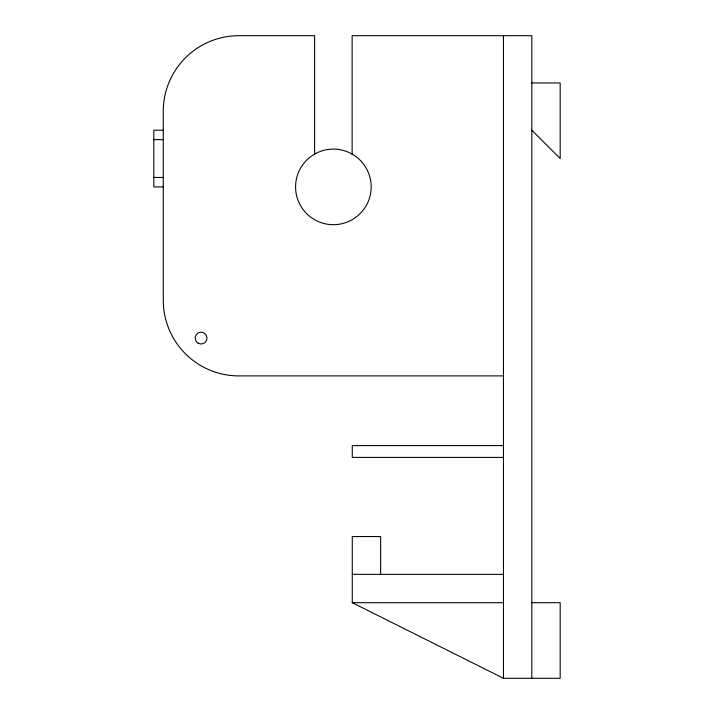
<?xml version="1.0" encoding="UTF-8"?>
<svg xmlns="http://www.w3.org/2000/svg" width="714" height="714" viewBox="0 0 714 714"><rect width="100%" height="100%" fill="white"/><g stroke="black" fill="none" stroke-linecap="round" stroke-linejoin="round"><path stroke-width="1.07" d="M531.823 82.949L560.178 82.949L560.178 158.553L531.823 130.198M163.274 130.198L153.822 130.198L153.822 186.898L163.274 186.898M153.822 139.649L163.274 139.649M153.822 177.447L163.274 177.447M503.477 375.903L238.878 375.903A75.604 75.604 0 0 1 163.274 300.299L163.274 111.304A75.604 75.604 0 0 1 238.878 35.7L314.615 35.7L314.615 154.661M503.477 445.59L352.279 445.59L352.279 457.406L503.477 457.406M352.279 574.351L503.477 574.351M380.624 574.351L380.624 536.553L352.279 536.553L352.279 602.696L503.477 602.696M531.823 602.696L560.178 602.696L560.178 678.3L503.477 678.3L352.279 602.696M531.823 678.3L531.823 35.7L352.136 35.7L352.136 154.661M503.477 35.7L503.477 678.3M198.126 343.211A5.908 5.908 0 0 0 206.98 338.097A5.908 5.908 0 0 0 198.126 332.983A5.908 5.908 0 0 0 198.126 343.211M307.609 214.557A37.797 37.797 0 0 0 370.209 195.386A37.797 37.797 0 0 0 322.3 150.761A37.797 37.797 0 0 0 307.609 214.557"/></g></svg>
